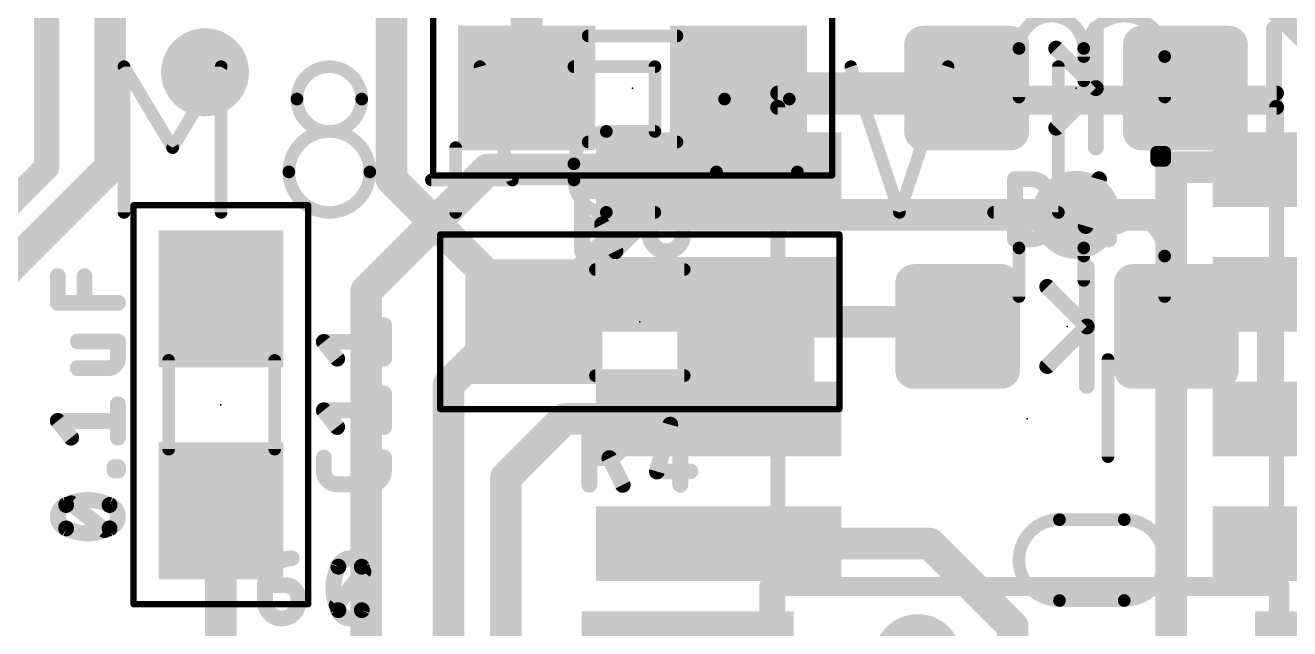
# Model space of a CAD drawing. Extents: x 0 to 1.42, y 0 to 1.2.
# Drawn here: x 0.2682 to 0.6675, y 0.6093 to 0.7998 of the extents above; entities that cross this region are included whole.
import ezdxf

# ---------------------------------------------------------------- set-up
doc = ezdxf.new("R2010")
doc.units = 0
for name, color, linetype in [('1', 12, 'CONTINUOUS'), ('16', 132, 'CONTINUOUS'), ('18', 110, 'CONTINUOUS'), ('21', 253, 'CONTINUOUS'), ('22', 253, 'CONTINUOUS'), ('23', 53, 'CONTINUOUS'), ('24', 53, 'CONTINUOUS'), ('25', 253, 'CONTINUOUS'), ('27', 253, 'CONTINUOUS'), ('28', 253, 'CONTINUOUS'), ('39', 12, 'CONTINUOUS'), ('51', 253, 'CONTINUOUS'), ('52', 253, 'CONTINUOUS')]:
    doc.layers.add(name, color=color, linetype=linetype)

# ---------------------------------------------------------------- blocks, each defined once
blk = doc.blocks.new('RECT')
blk.add_solid([(-0.5, -0.5), (0.5, -0.5), (-0.5, 0.5), (0.5, 0.5)])
blk = doc.blocks.new('RECT160000X160000R30')
at = {"const_width": 0.005906}
blk.add_lwpolyline([(0.016732, -0.01378), (0.016732, 0.01378, 0.414214), (0.01378, 0.016732), (-0.01378, 0.016732, 0.414214), (-0.016732, 0.01378), (-0.016732, -0.01378, 0.414214), (-0.01378, -0.016732), (0.01378, -0.016732, 0.414214)], format="xyb", close=True, dxfattribs=at)
blk.add_solid([(-0.01478, -0.01478), (0.01478, -0.01478), (-0.01478, 0.01478), (0.01478, 0.01478)])
blk = doc.blocks.new('ROUNDV')
at = {"const_width": 0.5}
blk.add_lwpolyline([(0, -0.25, 1), (0, 0.25, 1), (0, -0.25)], format="xyb", dxfattribs=at)

msp = doc.modelspace()

# ---------------------------------------------------------------- linework, layer by layer
at = {"layer": '1', "const_width": 0.01}
for points in [[(0.64, 0.83), (0.69, 0.78)], [(0.383882, 0.814241), (0.383882, 0.751157)], [(0.426535, 0.78), (0.426535, 0.816535)], [(0.493465, 0.78), (0.565472, 0.78)], [(0.383882, 0.751157), (0.428819, 0.70622)], [(0.428819, 0.70622), (0.462598, 0.74)], [(0.462598, 0.74), (0.6, 0.74)], [(0.495748, 0.70622), (0.561142, 0.70622)], [(0.561142, 0.70622), (0.562638, 0.704724)], [(0.330001, 0.583465), (0.33, 0.646535)]]:
    msp.add_lwpolyline(points, dxfattribs=at)
at = {"layer": '1', "const_width": 0.005}
for points in [[(0.424035, 0.78, 1), (0.429035, 0.78)], [(0.493465, 0.7825, 1), (0.493465, 0.7775)], [(0.565472, 0.7775, 1), (0.565472, 0.7825)], [(0.38565, 0.752925, 1), (0.382114, 0.74939)], [(0.381382, 0.751157, 1), (0.386382, 0.751157)], [(0.462598, 0.7425, 1), (0.462598, 0.7375)], [(0.464366, 0.738232, 1), (0.460831, 0.741768)], [(0.6, 0.7375, 1), (0.6, 0.7425)], [(0.495748, 0.70872, 1), (0.495748, 0.70372)], [(0.562909, 0.707988, 1), (0.559374, 0.704453)], [(0.561142, 0.70372, 1), (0.561142, 0.70872)], [(0.427051, 0.707988, 1), (0.430587, 0.704453)], [(0.427051, 0.704453, 1), (0.430587, 0.707988)], [(0.56087, 0.702957, 1), (0.564406, 0.706492)], [(0.3325, 0.646535, 1), (0.3275, 0.646535)]]:
    msp.add_lwpolyline(points, format="xyb", dxfattribs=at)
at = {"layer": '16', "const_width": 0.01}
for points in [[(0.295, 0.865), (0.295, 0.755)], [(0.295, 0.755), (0.25, 0.71)], [(0.37589, 0.71589), (0.414252, 0.754252)], [(0.414252, 0.754252), (0.487189, 0.754252)], [(0.681197, 0.755), (0.63, 0.755)], [(0.63, 0.755), (0.63, 0.74)], [(0.6, 0.74), (0.63, 0.74)], [(0.63, 0.74), (0.63, 0.541118)], [(0.37589, 0.509276), (0.37589, 0.71589)], [(0.40189, 0.686312), (0.430459, 0.714882)], [(0.430459, 0.714882), (0.487189, 0.714882)], [(0.40189, 0.686312), (0.40189, 0.49189)], [(0.42, 0.657), (0.438512, 0.675512)], [(0.438512, 0.675512), (0.487189, 0.675512)], [(0.42, 0.406748), (0.42, 0.657)], [(0.553858, 0.636142), (0.487189, 0.636142)], [(0.58, 0.61), (0.553858, 0.636142)], [(0.58, 0.59), (0.58, 0.61)]]:
    msp.add_lwpolyline(points, dxfattribs=at)
at = {"layer": '16', "const_width": 0.005}
for points in [[(0.296768, 0.753232, 1), (0.293232, 0.756768)], [(0.414252, 0.756752, 1), (0.414252, 0.751752)], [(0.41602, 0.752484, 1), (0.412484, 0.75602)], [(0.487189, 0.751752, 1), (0.487189, 0.756752)], [(0.63, 0.7575, 1), (0.63, 0.7525)], [(0.6325, 0.755, 1), (0.6275, 0.755)], [(0.2925, 0.755, 1), (0.2975, 0.755)], [(0.6, 0.7425, 1), (0.6, 0.7375)], [(0.6325, 0.74, 1), (0.6275, 0.74)], [(0.63, 0.7375, 1), (0.63, 0.7425)], [(0.6275, 0.74, 1), (0.6325, 0.74)], [(0.37839, 0.71589, 1), (0.37339, 0.71589)], [(0.374122, 0.717658, 1), (0.377658, 0.714122)], [(0.430459, 0.717382, 1), (0.430459, 0.712382)], [(0.432227, 0.713114, 1), (0.428692, 0.71665)], [(0.487189, 0.712382, 1), (0.487189, 0.717382)], [(0.40439, 0.686312, 1), (0.39939, 0.686312)], [(0.400122, 0.68808, 1), (0.403658, 0.684544)], [(0.438512, 0.678012, 1), (0.438512, 0.673012)], [(0.44028, 0.673744, 1), (0.436744, 0.67728)], [(0.487189, 0.673012, 1), (0.487189, 0.678012)], [(0.4225, 0.657, 1), (0.4175, 0.657)], [(0.418232, 0.658768, 1), (0.421768, 0.655232)], [(0.487189, 0.638642, 1), (0.487189, 0.633642)], [(0.555626, 0.637909, 1), (0.552091, 0.634374)], [(0.553858, 0.633642, 1), (0.553858, 0.638642)], [(0.5825, 0.61, 1), (0.5775, 0.61)], [(0.578232, 0.608232, 1), (0.581768, 0.611768)]]:
    msp.add_lwpolyline(points, format="xyb", dxfattribs=at)
at = {"layer": '21'}
for points, const_width in [([(0.275, 0.805), (0.275, 0.755)], 0.008), ([(0.6625, 0.79875), (0.6625, 0.76125)], 0.005), ([(0.25, 0.73), (0.275, 0.755)], 0.008), ([(0.659665, 0.723474), (0.659665, 0.685974)], 0.005)]:
    msp.add_lwpolyline(points, dxfattribs=dict(at, const_width=const_width))
for points, const_width in [([(0.66375, 0.79875, 1), (0.66125, 0.79875)], 0.0025), ([(0.276414, 0.753586, 1), (0.273586, 0.756414)], 0.004), ([(0.66125, 0.76125, 1), (0.66375, 0.76125)], 0.0025), ([(0.273, 0.755, 1), (0.277, 0.755)], 0.004), ([(0.660915, 0.723474, 1), (0.658415, 0.723474)], 0.0025), ([(0.658415, 0.685974, 1), (0.660915, 0.685974)], 0.0025)]:
    msp.add_lwpolyline(points, format="xyb", dxfattribs=dict(at, const_width=const_width))
at = {"layer": '22', "const_width": 0.002362}
for points in [[(0.505827, 0.779591, 1), (0.505827, 0.777228)], [(0.663307, 0.777228, 1), (0.663307, 0.779591)]]:
    msp.add_lwpolyline(points, format="xyb", dxfattribs=at)
at = {"layer": '22', "const_width": 0.004724}
msp.add_lwpolyline([(0.663307, 0.778409), (0.505827, 0.778409)], dxfattribs=at)
at = {"layer": '23'}
for p in [(0.46, 0.78), (0.6, 0.78), (0.462283, 0.70622), (0.597165, 0.704724), (0.33, 0.68)]:
    msp.add_point(p, dxfattribs=at)
at = {"layer": '24'}
msp.add_point((0.584567, 0.675512), dxfattribs=at)
at = {"layer": '25'}
for points, const_width in [([(0.602444, 0.79252, 1), (0.582, 0.79252)], 0.004), ([(0.628, 0.789964, 1), (0.602444, 0.789964)], 0.004), ([(0.583, 0.79252, 1), (0.581, 0.79252)], 0.002), ([(0.603445, 0.79252, 1), (0.601445, 0.79252)], 0.002), ([(0.581, 0.79252, 1), (0.583, 0.79252)], 0.002), ([(0.601444, 0.79252, 1), (0.603444, 0.79252)], 0.002), ([(0.601444, 0.789964, 1), (0.603444, 0.789964)], 0.002), ([(0.629, 0.789964, 1), (0.627, 0.789964)], 0.002), ([(0.627, 0.789964, 1), (0.629, 0.789964)], 0.002), ([(0.601445, 0.782298, 1), (0.603445, 0.782298)], 0.002), ([(0.581, 0.777187, 1), (0.583, 0.777187)], 0.002), ([(0.627, 0.777187, 1), (0.629, 0.777187)], 0.002), ([(0.626445, 0.759742, 1), (0.624445, 0.759742)], 0.002), ([(0.625445, 0.760742, 1), (0.625445, 0.758742)], 0.002), ([(0.625445, 0.758187, 1), (0.625445, 0.756187)], 0.002), ([(0.629, 0.759742, 1), (0.627, 0.759742)], 0.002), ([(0.628, 0.758742, 1), (0.628, 0.760742)], 0.002), ([(0.628, 0.756187, 1), (0.628, 0.758187)], 0.002), ([(0.624445, 0.757187, 1), (0.626445, 0.757187)], 0.002), ([(0.627, 0.757187, 1), (0.629, 0.757187)], 0.002), ([(0.581978, 0.751224, 1), (0.579478, 0.751224)], 0.0025), ([(0.580728, 0.752474, 1), (0.580728, 0.749974)], 0.0025), ([(0.591283, 0.745947, 0.414214), (0.586005, 0.751224)], 0.005), ([(0.586005, 0.752474, 1), (0.586005, 0.749974)], 0.0025), ([(0.586005, 0.749974, 1), (0.586005, 0.752474)], 0.0025), ([(0.608472, 0.750881, 1), (0.606068, 0.751568)], 0.0025), ([(0.445298, 0.7475, 1), (0.442798, 0.7475)], 0.0025), ([(0.444048, 0.74875, 1), (0.444048, 0.74625)], 0.0025), ([(0.449325, 0.736944, 1), (0.449325, 0.7475)], 0.005), ([(0.449325, 0.74875, 1), (0.449325, 0.74625)], 0.0025), ([(0.449325, 0.74625, 1), (0.449325, 0.74875)], 0.0025), ([(0.473841, 0.7475, 0.414209), (0.465397, 0.739055)], 0.005), ([(0.473841, 0.74625, 1), (0.473841, 0.74875)], 0.0025), ([(0.592533, 0.745947, 1), (0.590033, 0.745947)], 0.0025), ([(0.590033, 0.745947, 1), (0.592533, 0.745947)], 0.0025), ([(0.611686, 0.740669, 1), (0.609186, 0.740669)], 0.0025), ([(0.444048, 0.738194, 1), (0.444048, 0.735694)], 0.0025), ([(0.449325, 0.738194, 1), (0.449325, 0.735694)], 0.0025), ([(0.451499, 0.737503, 1), (0.449263, 0.736385)], 0.0025), ([(0.449325, 0.735694, 1), (0.449325, 0.738194)], 0.0025), ([(0.465397, 0.740305, 1), (0.465397, 0.737805)], 0.0025), ([(0.466647, 0.739055, 1), (0.464147, 0.739055)], 0.0025), ([(0.464147, 0.739055, 1), (0.466647, 0.739055)], 0.0025), ([(0.475952, 0.734833, 0.414214), (0.47173, 0.739055)], 0.005), ([(0.47173, 0.740305, 1), (0.47173, 0.737805)], 0.0025), ([(0.47173, 0.737805, 1), (0.47173, 0.740305)], 0.0025), ([(0.602444, 0.72952, 1), (0.582, 0.72952)], 0.004), ([(0.586005, 0.732224, 0.41422), (0.591283, 0.737502)], 0.005), ([(0.592533, 0.737502, 1), (0.590033, 0.737502)], 0.0025), ([(0.590033, 0.737502, 1), (0.592533, 0.737502)], 0.0025), ([(0.628, 0.726965, 1), (0.602444, 0.726965)], 0.004), ([(0.603048, 0.737697, 1), (0.603048, 0.735197)], 0.0025), ([(0.613603, 0.735197, 1), (0.613603, 0.737697)], 0.0025), ([(0.465397, 0.733778, 1), (0.475952, 0.733778)], 0.005), ([(0.466647, 0.733778, 1), (0.464147, 0.733778)], 0.0025), ([(0.464147, 0.733778, 1), (0.466647, 0.733778)], 0.0025), ([(0.477202, 0.734833, 1), (0.474702, 0.734833)], 0.0025), ([(0.477202, 0.733778, 1), (0.474702, 0.733778)], 0.0025), ([(0.474702, 0.734833, 1), (0.477202, 0.734833)], 0.0025), ([(0.474702, 0.733778, 1), (0.477202, 0.733778)], 0.0025), ([(0.580728, 0.733474, 1), (0.580728, 0.730974)], 0.0025), ([(0.586005, 0.733474, 1), (0.586005, 0.730974)], 0.0025), ([(0.586005, 0.730974, 1), (0.586005, 0.733474)], 0.0025), ([(0.601846, 0.73679, 1), (0.60425, 0.736103)], 0.0025), ([(0.579478, 0.732224, 1), (0.581978, 0.732224)], 0.0025), ([(0.583, 0.72952, 1), (0.581, 0.72952)], 0.002), ([(0.603445, 0.72952, 1), (0.601445, 0.72952)], 0.002), ([(0.609186, 0.732224, 1), (0.611686, 0.732224)], 0.0025), ([(0.442798, 0.7285, 1), (0.445298, 0.7285)], 0.0025), ([(0.453485, 0.727941, 1), (0.455721, 0.729059)], 0.0025), ([(0.581, 0.72952, 1), (0.583, 0.72952)], 0.002), ([(0.601444, 0.72952, 1), (0.603444, 0.72952)], 0.002), ([(0.601444, 0.726965, 1), (0.603444, 0.726965)], 0.002), ([(0.629, 0.726965, 1), (0.627, 0.726965)], 0.002), ([(0.627, 0.726965, 1), (0.629, 0.726965)], 0.002), ([(0.601445, 0.719298, 1), (0.603445, 0.719298)], 0.002), ([(0.581, 0.714187, 1), (0.583, 0.714187)], 0.002), ([(0.627, 0.714187, 1), (0.629, 0.714187)], 0.002), ([(0.38275, 0.705134, 1), (0.38025, 0.705134)], 0.0025), ([(0.363476, 0.700637, 1), (0.361524, 0.699075)], 0.0025), ([(0.3625, 0.701106, 1), (0.3625, 0.698606)], 0.0025), ([(0.3815, 0.698606, 1), (0.3815, 0.701106)], 0.0025), ([(0.365746, 0.693798, 1), (0.367698, 0.69536)], 0.0025), ([(0.38025, 0.694579, 1), (0.38275, 0.694579)], 0.0025), ([(0.611111, 0.694298, 1), (0.609111, 0.694298)], 0.002), ([(0.38275, 0.683534, 1), (0.38025, 0.683534)], 0.0025), ([(0.3625, 0.679507, 1), (0.3625, 0.677007)], 0.0025), ([(0.363476, 0.679037, 1), (0.361524, 0.677476)], 0.0025), ([(0.3815, 0.677007, 1), (0.3815, 0.679507)], 0.0025), ([(0.365746, 0.672198, 1), (0.367698, 0.67376)], 0.0025), ([(0.447581, 0.67372, 1), (0.445081, 0.67372)], 0.0025), ([(0.446331, 0.67497, 1), (0.446331, 0.67247)], 0.0025), ([(0.451609, 0.663165, 1), (0.451609, 0.67372)], 0.005), ([(0.451609, 0.67497, 1), (0.451609, 0.67247)], 0.0025), ([(0.451609, 0.67247, 1), (0.451609, 0.67497)], 0.0025), ([(0.473104, 0.673377, 1), (0.470701, 0.674064)], 0.0025), ([(0.38025, 0.672979, 1), (0.38275, 0.672979)], 0.0025), ([(0.36375, 0.66331, 1), (0.36125, 0.66331)], 0.0025), ([(0.38275, 0.66331, 1), (0.38025, 0.66331)], 0.0025), ([(0.446331, 0.664415, 1), (0.446331, 0.661915)], 0.0025), ([(0.451609, 0.664415, 1), (0.451609, 0.661915)], 0.0025), ([(0.453783, 0.663724, 1), (0.451546, 0.662606)], 0.0025), ([(0.451609, 0.661915, 1), (0.451609, 0.664415)], 0.0025), ([(0.476319, 0.663165, 1), (0.473819, 0.663165)], 0.0025), ([(0.609111, 0.663631, 1), (0.611111, 0.663631)], 0.002), ([(0.3625, 0.659088, 0.414196), (0.366722, 0.654866)], 0.005), ([(0.36375, 0.659088, 1), (0.36125, 0.659088)], 0.0025), ([(0.36125, 0.659088, 1), (0.36375, 0.659088)], 0.0025), ([(0.377278, 0.654866, 0.414214), (0.3815, 0.659088)], 0.005), ([(0.38275, 0.659088, 1), (0.38025, 0.659088)], 0.0025), ([(0.38025, 0.659088, 1), (0.38275, 0.659088)], 0.0025), ([(0.46768, 0.660193, 1), (0.46768, 0.657693)], 0.0025), ([(0.466478, 0.659286, 1), (0.468882, 0.658599)], 0.0025), ([(0.478236, 0.657693, 1), (0.478236, 0.660193)], 0.0025), ([(0.366722, 0.656116, 1), (0.366722, 0.653616)], 0.0025), ([(0.366722, 0.653616, 1), (0.366722, 0.656116)], 0.0025), ([(0.377278, 0.656116, 1), (0.377278, 0.653616)], 0.0025), ([(0.377278, 0.653616, 1), (0.377278, 0.656116)], 0.0025), ([(0.445081, 0.65472, 1), (0.447581, 0.65472)], 0.0025), ([(0.455769, 0.654161, 1), (0.458005, 0.655279)], 0.0025), ([(0.473819, 0.65472, 1), (0.476319, 0.65472)], 0.0025), ([(0.594778, 0.643742, 1), (0.594778, 0.618187)], 0.004), ([(0.594778, 0.644742, 1), (0.594778, 0.642742)], 0.002), ([(0.594778, 0.642742, 1), (0.594778, 0.644742)], 0.002), ([(0.615222, 0.618187, 1), (0.615222, 0.643742)], 0.004), ([(0.615222, 0.644742, 1), (0.615222, 0.642742)], 0.002), ([(0.615222, 0.642742, 1), (0.615222, 0.644742)], 0.002), ([(0.594778, 0.619187, 1), (0.594778, 0.617187)], 0.002), ([(0.594778, 0.617187, 1), (0.594778, 0.619187)], 0.002), ([(0.615222, 0.619187, 1), (0.615222, 0.617187)], 0.002), ([(0.615222, 0.617187, 1), (0.615222, 0.619187)], 0.002)]:
    msp.add_lwpolyline(points, format="xyb", dxfattribs=dict(at, const_width=const_width))
for points, const_width in [([(0.582, 0.777187), (0.582, 0.79252)], 0.004), ([(0.602445, 0.79252), (0.602445, 0.782298)], 0.004), ([(0.628, 0.777187), (0.628, 0.789964)], 0.004), ([(0.625445, 0.757187), (0.625445, 0.759742)], 0.004), ([(0.625445, 0.759742), (0.628, 0.759742)], 0.004), ([(0.628, 0.757187), (0.625445, 0.757187)], 0.004), ([(0.628, 0.759742), (0.628, 0.757187)], 0.004), ([(0.580728, 0.732224), (0.580728, 0.751224)], 0.005), ([(0.580728, 0.751224), (0.586005, 0.751224)], 0.005), ([(0.60727, 0.751224), (0.603048, 0.736447)], 0.005), ([(0.444048, 0.7285), (0.444048, 0.7475)], 0.005), ([(0.444048, 0.7475), (0.449325, 0.7475)], 0.005), ([(0.591283, 0.745947), (0.591283, 0.737502)], 0.005), ([(0.610436, 0.740669), (0.610436, 0.732224)], 0.005), ([(0.449325, 0.736944), (0.444048, 0.736944)], 0.005), ([(0.454603, 0.7285), (0.450381, 0.736944)], 0.005), ([(0.465397, 0.739055), (0.47173, 0.739055)], 0.005), ([(0.465397, 0.733778), (0.465397, 0.739055)], 0.005), ([(0.603048, 0.736447), (0.613603, 0.736447)], 0.005), ([(0.475952, 0.734833), (0.475952, 0.733778)], 0.005), ([(0.586005, 0.732224), (0.580728, 0.732224)], 0.005), ([(0.582, 0.714187), (0.582, 0.72952)], 0.004), ([(0.602445, 0.72952), (0.602445, 0.719298)], 0.004), ([(0.628, 0.714187), (0.628, 0.726965)], 0.004), ([(0.3815, 0.694579), (0.3815, 0.705134)], 0.005), ([(0.366722, 0.694579), (0.3625, 0.699856)], 0.005), ([(0.3625, 0.699856), (0.3815, 0.699856)], 0.005), ([(0.610111, 0.663631), (0.610111, 0.694298)], 0.004), ([(0.3815, 0.672979), (0.3815, 0.683534)], 0.005), ([(0.366722, 0.672979), (0.3625, 0.678257)], 0.005), ([(0.3625, 0.678257), (0.3815, 0.678257)], 0.005), ([(0.446331, 0.65472), (0.446331, 0.67372)], 0.005), ([(0.446331, 0.67372), (0.451609, 0.67372)], 0.005), ([(0.471902, 0.67372), (0.46768, 0.658943)], 0.005), ([(0.3625, 0.659088), (0.3625, 0.66331)], 0.005), ([(0.3815, 0.66331), (0.3815, 0.659088)], 0.005), ([(0.451609, 0.663165), (0.446331, 0.663165)], 0.005), ([(0.456887, 0.65472), (0.452664, 0.663165)], 0.005), ([(0.475069, 0.663165), (0.475069, 0.65472)], 0.005), ([(0.46768, 0.658943), (0.478236, 0.658943)], 0.005), ([(0.377278, 0.654866), (0.366722, 0.654866)], 0.005), ([(0.594778, 0.643742), (0.615222, 0.643742)], 0.004), ([(0.615222, 0.618187), (0.594778, 0.618187)], 0.004)]:
    msp.add_lwpolyline(points, dxfattribs=dict(at, const_width=const_width))
at = {"layer": '27', "const_width": 0.005}
for points in [[(0.2785, 0.712176), (0.2785, 0.72062)], [(0.286945, 0.712176), (0.286945, 0.72062)], [(0.2975, 0.712176), (0.2785, 0.712176)], [(0.2975, 0.699999), (0.284833, 0.699999)], [(0.2975, 0.694721), (0.2975, 0.699999)], [(0.284833, 0.691555), (0.294333, 0.691555)], [(0.2975, 0.669619), (0.2975, 0.680175)], [(0.282722, 0.669619), (0.2785, 0.674897)], [(0.2785, 0.674897), (0.2975, 0.674897)], [(0.296445, 0.65925), (0.296445, 0.660305)], [(0.296445, 0.660305), (0.2975, 0.660305)], [(0.2975, 0.660305), (0.2975, 0.65925)], [(0.2975, 0.65925), (0.296445, 0.65925)], [(0.293278, 0.640435), (0.282722, 0.64888)], [(0.366578, 0.616722), (0.375022, 0.627278)], [(0.343922, 0.623055), (0.350256, 0.623055)], [(0.343922, 0.617778), (0.343922, 0.623055)], [(0.354478, 0.618833), (0.354478, 0.617778)]]:
    msp.add_lwpolyline(points, dxfattribs=at)
at = {"layer": '27'}
for points, const_width in [([(0.27975, 0.72062, 1), (0.27725, 0.72062)], 0.0025), ([(0.288195, 0.72062, 1), (0.285695, 0.72062)], 0.0025), ([(0.2785, 0.713426, 1), (0.2785, 0.710926)], 0.0025), ([(0.2975, 0.710926, 1), (0.2975, 0.713426)], 0.0025), ([(0.27725, 0.712176, 1), (0.27975, 0.712176)], 0.0025), ([(0.285695, 0.712176, 1), (0.288195, 0.712176)], 0.0025), ([(0.284833, 0.701249, 1), (0.284833, 0.698749)], 0.0025), ([(0.29875, 0.699999, 1), (0.29625, 0.699999)], 0.0025), ([(0.2975, 0.698749, 1), (0.2975, 0.701249)], 0.0025), ([(0.294333, 0.691555, 0.414214), (0.2975, 0.694721)], 0.005), ([(0.29875, 0.694721, 1), (0.29625, 0.694721)], 0.0025), ([(0.29625, 0.694721, 1), (0.29875, 0.694721)], 0.0025), ([(0.284833, 0.692805, 1), (0.284833, 0.690305)], 0.0025), ([(0.294333, 0.692805, 1), (0.294333, 0.690305)], 0.0025), ([(0.294333, 0.690305, 1), (0.294333, 0.692805)], 0.0025), ([(0.29875, 0.680175, 1), (0.29625, 0.680175)], 0.0025), ([(0.279476, 0.675678, 1), (0.277524, 0.674116)], 0.0025), ([(0.2785, 0.676147, 1), (0.2785, 0.673647)], 0.0025), ([(0.2975, 0.673647, 1), (0.2975, 0.676147)], 0.0025), ([(0.281746, 0.668838, 1), (0.283698, 0.6704)], 0.0025), ([(0.29625, 0.669619, 1), (0.29875, 0.669619)], 0.0025), ([(0.297695, 0.660305, 1), (0.295195, 0.660305)], 0.0025), ([(0.296445, 0.661555, 1), (0.296445, 0.659055)], 0.0025), ([(0.29875, 0.660305, 1), (0.29625, 0.660305)], 0.0025), ([(0.2975, 0.659055, 1), (0.2975, 0.661555)], 0.0025), ([(0.296445, 0.6605, 1), (0.296445, 0.658)], 0.0025), ([(0.295195, 0.65925, 1), (0.297695, 0.65925)], 0.0025), ([(0.29625, 0.65925, 1), (0.29875, 0.65925)], 0.0025), ([(0.2975, 0.658, 1), (0.2975, 0.6605)], 0.0025), ([(0.281139, 0.648352, 0.32047), (0.2785, 0.644657)], 0.005), ([(0.288, 0.649935, 0.113883), (0.281139, 0.648352)], 0.005), ([(0.281544, 0.647169, 1), (0.280734, 0.649534)], 0.0025), ([(0.283503, 0.649856, 1), (0.281941, 0.647904)], 0.0025), ([(0.294861, 0.648352, 0.113883), (0.288, 0.649935)], 0.005), ([(0.288, 0.651185, 1), (0.288, 0.648685)], 0.0025), ([(0.288, 0.648685, 1), (0.288, 0.651185)], 0.0025), ([(0.2975, 0.644657, 0.320454), (0.294861, 0.648352)], 0.005), ([(0.295267, 0.649534, 1), (0.294456, 0.647169)], 0.0025), ([(0.2785, 0.644657, 0.320476), (0.281139, 0.640963)], 0.005), ([(0.27975, 0.644657, 1), (0.27725, 0.644657)], 0.0025), ([(0.280591, 0.649475, 1), (0.281687, 0.647228)], 0.0025), ([(0.294861, 0.640963, 0.320459), (0.2975, 0.644657)], 0.005), ([(0.294313, 0.647228, 1), (0.295409, 0.649475)], 0.0025), ([(0.29875, 0.644657, 1), (0.29625, 0.644657)], 0.0025), ([(0.27725, 0.644657, 1), (0.27975, 0.644657)], 0.0025), ([(0.281139, 0.640963, 0.113884), (0.288, 0.63938)], 0.005), ([(0.281687, 0.642087, 1), (0.280591, 0.639839)], 0.0025), ([(0.280734, 0.639781, 1), (0.281544, 0.642145)], 0.0025), ([(0.288, 0.63938, 0.113884), (0.294861, 0.640963)], 0.005), ([(0.294456, 0.642145, 1), (0.295267, 0.639781)], 0.0025), ([(0.295409, 0.639839, 1), (0.294313, 0.642087)], 0.0025), ([(0.29625, 0.644657, 1), (0.29875, 0.644657)], 0.0025), ([(0.288, 0.64063, 1), (0.288, 0.63813)], 0.0025), ([(0.288, 0.63813, 1), (0.288, 0.64063)], 0.0025), ([(0.292497, 0.639459, 1), (0.294059, 0.641411)], 0.0025), ([(0.352367, 0.6315, 0.414209), (0.343922, 0.623055)], 0.005), ([(0.352367, 0.63025, 1), (0.352367, 0.63275)], 0.0025), ([(0.367105, 0.628861, 0.113888), (0.365522, 0.622)], 0.005), ([(0.3708, 0.6315, 0.320468), (0.367105, 0.628861)], 0.005), ([(0.368229, 0.628313, 1), (0.365982, 0.629409)], 0.0025), ([(0.374494, 0.628861, 0.320462), (0.3708, 0.6315)], 0.005), ([(0.3708, 0.63275, 1), (0.3708, 0.63025)], 0.0025), ([(0.3708, 0.63025, 1), (0.3708, 0.63275)], 0.0025), ([(0.376078, 0.622, 0.113887), (0.374494, 0.628861)], 0.005), ([(0.375618, 0.629409, 1), (0.373371, 0.628313)], 0.0025), ([(0.365923, 0.629266, 1), (0.368288, 0.628456)], 0.0025), ([(0.373312, 0.628456, 1), (0.375677, 0.629267)], 0.0025), ([(0.375998, 0.626497, 1), (0.374046, 0.628059)], 0.0025), ([(0.343922, 0.624305, 1), (0.343922, 0.621805)], 0.0025), ([(0.345172, 0.623055, 1), (0.342672, 0.623055)], 0.0025), ([(0.342672, 0.623055, 1), (0.345172, 0.623055)], 0.0025), ([(0.354478, 0.618833, 0.414214), (0.350256, 0.623055)], 0.005), ([(0.350256, 0.624305, 1), (0.350256, 0.621805)], 0.0025), ([(0.350256, 0.621805, 1), (0.350256, 0.624305)], 0.0025), ([(0.365522, 0.622, 0.113884), (0.367105, 0.615139)], 0.005), ([(0.366772, 0.622, 1), (0.364272, 0.622)], 0.0025), ([(0.364272, 0.622, 1), (0.366772, 0.622)], 0.0025), ([(0.374494, 0.615139, 0.113883), (0.376078, 0.622)], 0.005), ([(0.377328, 0.622, 1), (0.374828, 0.622)], 0.0025), ([(0.374828, 0.622, 1), (0.377328, 0.622)], 0.0025), ([(0.343922, 0.617778, 1), (0.354478, 0.617778)], 0.005), ([(0.345172, 0.617778, 1), (0.342672, 0.617778)], 0.0025), ([(0.342672, 0.617778, 1), (0.345172, 0.617778)], 0.0025), ([(0.355728, 0.618833, 1), (0.353228, 0.618833)], 0.0025), ([(0.355728, 0.617778, 1), (0.353228, 0.617778)], 0.0025), ([(0.353228, 0.618833, 1), (0.355728, 0.618833)], 0.0025), ([(0.353228, 0.617778, 1), (0.355728, 0.617778)], 0.0025), ([(0.365602, 0.617503, 1), (0.367554, 0.615941)], 0.0025), ([(0.367105, 0.615139, 0.320459), (0.3708, 0.6125)], 0.005), ([(0.368288, 0.615544, 1), (0.365923, 0.614733)], 0.0025), ([(0.365982, 0.614591, 1), (0.368229, 0.615687)], 0.0025), ([(0.3708, 0.6125, 0.320454), (0.374494, 0.615139)], 0.005), ([(0.3708, 0.61375, 1), (0.3708, 0.61125)], 0.0025), ([(0.3708, 0.61125, 1), (0.3708, 0.61375)], 0.0025), ([(0.373371, 0.615687, 1), (0.375618, 0.614591)], 0.0025), ([(0.375677, 0.614733, 1), (0.373312, 0.615544)], 0.0025)]:
    msp.add_lwpolyline(points, format="xyb", dxfattribs=dict(at, const_width=const_width))
at = {"layer": '28', "const_width": 0.004}
for points in [[(0.314752, 0.7612), (0.299418, 0.786756)], [(0.299418, 0.786756), (0.299418, 0.740756)], [(0.330085, 0.786756), (0.314752, 0.7612)], [(0.330085, 0.740756), (0.330085, 0.786756)], [(0.411807, 0.786756), (0.422029, 0.750978)], [(0.467029, 0.786756), (0.441474, 0.786756)], [(0.467029, 0.766311), (0.467029, 0.786756)], [(0.544251, 0.740756), (0.528918, 0.786756)], [(0.559584, 0.786756), (0.544251, 0.740756)], [(0.59444, 0.786756), (0.59444, 0.740756)], [(0.451696, 0.766311), (0.467029, 0.766311)], [(0.40414, 0.7612), (0.40414, 0.740756)], [(0.441474, 0.750978), (0.441474, 0.756089)], [(0.422029, 0.750978), (0.396474, 0.750978)], [(0.467029, 0.740756), (0.451696, 0.740756)], [(0.59444, 0.740756), (0.573996, 0.740756)]]:
    msp.add_lwpolyline(points, dxfattribs=at)
at = {"layer": '28'}
for points, const_width in [([(0.300276, 0.78727, 1), (0.298561, 0.786241)], 0.002), ([(0.300418, 0.786756, 1), (0.298418, 0.786756)], 0.002), ([(0.331085, 0.786756, 1), (0.329085, 0.786756)], 0.002), ([(0.330942, 0.786241, 1), (0.329227, 0.78727)], 0.002), ([(0.374474, 0.776534, 1), (0.354029, 0.776534)], 0.004), ([(0.412768, 0.787031, 1), (0.410845, 0.786481)], 0.002), ([(0.441474, 0.787756, 1), (0.441474, 0.785756)], 0.002), ([(0.468029, 0.786756, 1), (0.466029, 0.786756)], 0.002), ([(0.467029, 0.785756, 1), (0.467029, 0.787756)], 0.002), ([(0.509473, 0.776534, 1), (0.489029, 0.776534)], 0.004), ([(0.529866, 0.787072, 1), (0.527969, 0.78644)], 0.002), ([(0.560533, 0.78644, 1), (0.558636, 0.787072)], 0.002), ([(0.59544, 0.786756, 1), (0.59344, 0.786756)], 0.002), ([(0.354029, 0.776534, 1), (0.374474, 0.776534)], 0.004), ([(0.355029, 0.776534, 1), (0.353029, 0.776534)], 0.002), ([(0.375474, 0.776534, 1), (0.373474, 0.776534)], 0.002), ([(0.489029, 0.776534, 1), (0.509473, 0.776534)], 0.004), ([(0.490029, 0.776534, 1), (0.488029, 0.776534)], 0.002), ([(0.510473, 0.776534, 1), (0.508473, 0.776534)], 0.002), ([(0.353029, 0.776534, 1), (0.355029, 0.776534)], 0.002), ([(0.373474, 0.776534, 1), (0.375474, 0.776534)], 0.002), ([(0.488029, 0.776534, 1), (0.490029, 0.776534)], 0.002), ([(0.508473, 0.776534, 1), (0.510473, 0.776534)], 0.002), ([(0.377029, 0.753534, 1), (0.351474, 0.753534)], 0.004), ([(0.451696, 0.766311, 0.414214), (0.441474, 0.756089)], 0.004), ([(0.451696, 0.767311, 1), (0.451696, 0.765311)], 0.002), ([(0.451696, 0.765311, 1), (0.451696, 0.767311)], 0.002), ([(0.466029, 0.766311, 1), (0.468029, 0.766311)], 0.002), ([(0.467029, 0.765311, 1), (0.467029, 0.767311)], 0.002), ([(0.512029, 0.753534, 1), (0.486473, 0.753534)], 0.004), ([(0.313894, 0.761715, 1), (0.315609, 0.760686)], 0.002), ([(0.313894, 0.760686, 1), (0.315609, 0.761715)], 0.002), ([(0.40514, 0.7612, 1), (0.40314, 0.7612)], 0.002), ([(0.351474, 0.753534, 1), (0.377029, 0.753534)], 0.004), ([(0.352474, 0.753534, 1), (0.350474, 0.753534)], 0.002), ([(0.378029, 0.753534, 1), (0.376029, 0.753534)], 0.002), ([(0.442474, 0.756089, 1), (0.440474, 0.756089)], 0.002), ([(0.440474, 0.756089, 1), (0.442474, 0.756089)], 0.002), ([(0.486473, 0.753534, 1), (0.512029, 0.753534)], 0.004), ([(0.487473, 0.753534, 1), (0.485473, 0.753534)], 0.002), ([(0.513029, 0.753534, 1), (0.511029, 0.753534)], 0.002), ([(0.350474, 0.753534, 1), (0.352474, 0.753534)], 0.002), ([(0.376029, 0.753534, 1), (0.378029, 0.753534)], 0.002), ([(0.396474, 0.751978, 1), (0.396474, 0.749978)], 0.002), ([(0.421068, 0.750703, 1), (0.422991, 0.751253)], 0.002), ([(0.422029, 0.749978, 1), (0.422029, 0.751978)], 0.002), ([(0.441474, 0.750978, 0.414214), (0.451696, 0.740756)], 0.004), ([(0.442474, 0.750978, 1), (0.440474, 0.750978)], 0.002), ([(0.440474, 0.750978, 1), (0.442474, 0.750978)], 0.002), ([(0.485473, 0.753534, 1), (0.487473, 0.753534)], 0.002), ([(0.511029, 0.753534, 1), (0.513029, 0.753534)], 0.002), ([(0.451696, 0.741756, 1), (0.451696, 0.739756)], 0.002), ([(0.451696, 0.739756, 1), (0.451696, 0.741756)], 0.002), ([(0.467029, 0.739756, 1), (0.467029, 0.741756)], 0.002), ([(0.573996, 0.741756, 1), (0.573996, 0.739756)], 0.002), ([(0.59444, 0.739756, 1), (0.59444, 0.741756)], 0.002), ([(0.298418, 0.740756, 1), (0.300418, 0.740756)], 0.002), ([(0.329085, 0.740756, 1), (0.331085, 0.740756)], 0.002), ([(0.40314, 0.740756, 1), (0.40514, 0.740756)], 0.002), ([(0.543302, 0.741072, 1), (0.5452, 0.74044)], 0.002), ([(0.543302, 0.74044, 1), (0.5452, 0.741072)], 0.002), ([(0.59344, 0.740756, 1), (0.59544, 0.740756)], 0.002)]:
    msp.add_lwpolyline(points, format="xyb", dxfattribs=dict(at, const_width=const_width))
at = {"layer": '39', "const_width": 0.002}
for points in [[(0.397008, 0.752441), (0.397008, 0.807559)], [(0.522992, 0.807559), (0.522992, 0.752441)], [(0.522992, 0.752441), (0.397008, 0.752441)], [(0.302441, 0.617008), (0.302441, 0.742992)], [(0.302441, 0.742992), (0.357559, 0.742992)], [(0.357559, 0.742992), (0.357559, 0.617008)], [(0.399291, 0.678661), (0.399291, 0.73378)], [(0.399291, 0.73378), (0.525276, 0.73378)], [(0.525276, 0.73378), (0.525276, 0.678661)], [(0.525276, 0.678661), (0.399291, 0.678661)], [(0.357559, 0.617008), (0.302441, 0.617008)]]:
    msp.add_lwpolyline(points, dxfattribs=at)
at = {"layer": '39', "const_width": 0.001}
for points in [[(0.397008, 0.752941, 1), (0.397008, 0.751941)], [(0.396508, 0.752441, 1), (0.397508, 0.752441)], [(0.522492, 0.752441, 1), (0.523492, 0.752441)], [(0.522992, 0.751941, 1), (0.522992, 0.752941)], [(0.302941, 0.742992, 1), (0.301941, 0.742992)], [(0.302441, 0.743492, 1), (0.302441, 0.742492)], [(0.358059, 0.742992, 1), (0.357059, 0.742992)], [(0.357559, 0.742492, 1), (0.357559, 0.743492)], [(0.399791, 0.73378, 1), (0.398791, 0.73378)], [(0.399291, 0.73428, 1), (0.399291, 0.73328)], [(0.525776, 0.73378, 1), (0.524776, 0.73378)], [(0.525276, 0.73328, 1), (0.525276, 0.73428)], [(0.399291, 0.679161, 1), (0.399291, 0.678161)], [(0.398791, 0.678661, 1), (0.399791, 0.678661)], [(0.524776, 0.678661, 1), (0.525776, 0.678661)], [(0.525276, 0.678161, 1), (0.525276, 0.679161)], [(0.302441, 0.617508, 1), (0.302441, 0.616508)], [(0.301941, 0.617008, 1), (0.302941, 0.617008)], [(0.357059, 0.617008, 1), (0.358059, 0.617008)], [(0.357559, 0.616508, 1), (0.357559, 0.617508)]]:
    msp.add_lwpolyline(points, format="xyb", dxfattribs=at)
at = {"layer": '51'}
for points, const_width in [([(0.474016, 0.796496), (0.445984, 0.796496)], 0.004), ([(0.60625, 0.79875), (0.60625, 0.78)], 0.005), ([(0.60625, 0.78), (0.59375, 0.7925)], 0.005), ([(0.60625, 0.78), (0.59375, 0.7675)], 0.005), ([(0.60625, 0.78), (0.60625, 0.76125)], 0.005), ([(0.474016, 0.762992), (0.445984, 0.762992)], 0.004), ([(0.476299, 0.722717), (0.448268, 0.722717)], 0.004), ([(0.603415, 0.723474), (0.603415, 0.704724)], 0.005), ([(0.603415, 0.704724), (0.590915, 0.717224)], 0.005), ([(0.603415, 0.704724), (0.590915, 0.692224)], 0.005), ([(0.603415, 0.704724), (0.603415, 0.685974)], 0.005), ([(0.313504, 0.694016), (0.313504, 0.665984)], 0.004), ([(0.347008, 0.694016), (0.347008, 0.665984)], 0.004), ([(0.476299, 0.689213), (0.448268, 0.689213)], 0.004), ([(0.664409, 0.622638), (0.502992, 0.622638)], 0.006), ([(0.502992, 0.622638), (0.502992, 0.427362)], 0.006), ([(0.664409, 0.427362), (0.664409, 0.622638)], 0.006)]:
    msp.add_lwpolyline(points, dxfattribs=dict(at, const_width=const_width))
for points, const_width in [([(0.445984, 0.797496, 1), (0.445984, 0.795496)], 0.002), ([(0.474016, 0.795496, 1), (0.474016, 0.797496)], 0.002), ([(0.6075, 0.79875, 1), (0.605, 0.79875)], 0.0025), ([(0.594634, 0.793384, 1), (0.592866, 0.791616)], 0.0025), ([(0.6075, 0.78, 1), (0.605, 0.78)], 0.0025), ([(0.607134, 0.779116, 1), (0.605366, 0.780884)], 0.0025), ([(0.605, 0.78, 1), (0.6075, 0.78)], 0.0025), ([(0.605366, 0.779116, 1), (0.607134, 0.780884)], 0.0025), ([(0.592866, 0.768384, 1), (0.594634, 0.766616)], 0.0025), ([(0.445984, 0.763992, 1), (0.445984, 0.761992)], 0.002), ([(0.474016, 0.761992, 1), (0.474016, 0.763992)], 0.002), ([(0.605, 0.76125, 1), (0.6075, 0.76125)], 0.0025), ([(0.448268, 0.723717, 1), (0.448268, 0.721717)], 0.002), ([(0.476299, 0.721717, 1), (0.476299, 0.723717)], 0.002), ([(0.604665, 0.723474, 1), (0.602165, 0.723474)], 0.0025), ([(0.591799, 0.718108, 1), (0.590031, 0.716341)], 0.0025), ([(0.604665, 0.704724, 1), (0.602165, 0.704724)], 0.0025), ([(0.604299, 0.703841, 1), (0.602531, 0.705608)], 0.0025), ([(0.602531, 0.703841, 1), (0.604299, 0.705608)], 0.0025), ([(0.602165, 0.704724, 1), (0.604665, 0.704724)], 0.0025), ([(0.314504, 0.694016, 1), (0.312504, 0.694016)], 0.002), ([(0.348008, 0.694016, 1), (0.346008, 0.694016)], 0.002), ([(0.448268, 0.690213, 1), (0.448268, 0.688213)], 0.002), ([(0.476299, 0.688213, 1), (0.476299, 0.690213)], 0.002), ([(0.590031, 0.693108, 1), (0.591799, 0.691341)], 0.0025), ([(0.602165, 0.685974, 1), (0.604665, 0.685974)], 0.0025), ([(0.312504, 0.665984, 1), (0.314504, 0.665984)], 0.002), ([(0.346008, 0.665984, 1), (0.348008, 0.665984)], 0.002), ([(0.502992, 0.624138, 1), (0.502992, 0.621138)], 0.003), ([(0.504492, 0.622638, 1), (0.501492, 0.622638)], 0.003), ([(0.665909, 0.622638, 1), (0.662909, 0.622638)], 0.003), ([(0.664409, 0.621138, 1), (0.664409, 0.624138)], 0.003)]:
    msp.add_lwpolyline(points, format="xyb", dxfattribs=dict(at, const_width=const_width))
at = {"layer": '52', "const_width": 0.004724}
for points in [[(0.663307, 0.773937), (0.505827, 0.773937)], [(0.505827, 0.773937), (0.505827, 0.577087)], [(0.663307, 0.577087), (0.663307, 0.773937)]]:
    msp.add_lwpolyline(points, dxfattribs=at)
at = {"layer": '52', "const_width": 0.002362}
for points in [[(0.505827, 0.775118, 1), (0.505827, 0.772756)], [(0.507008, 0.773937, 1), (0.504646, 0.773937)], [(0.664488, 0.773937, 1), (0.662126, 0.773937)], [(0.663307, 0.772756, 1), (0.663307, 0.775118)]]:
    msp.add_lwpolyline(points, format="xyb", dxfattribs=at)

# ---------------------------------------------------------------- block references
at = {"layer": '1'}
for p, xscale, yscale, rotation in [((0.426535, 0.78), 0.043307, 0.03937, 180), ((0.493465, 0.78), 0.043307, 0.03937, 180), ((0.33, 0.713465), 0.043307, 0.03937, 270), ((0.428819, 0.70622), 0.043307, 0.03937, 180), ((0.495748, 0.70622), 0.043307, 0.03937, 180), ((0.33, 0.646535), 0.043307, 0.03937, 270), ((0.477402, 0.6), 0.066929, 0.029528, 180), ((0.69, 0.6), 0.066929, 0.029528, 180)]:
    msp.add_blockref('RECT', p, dxfattribs=dict(at, xscale=xscale, yscale=yscale, rotation=rotation))
at = {"layer": '1', "rotation": 270}
for p in [(0.565472, 0.78), (0.634528, 0.78), (0.562638, 0.704724), (0.631693, 0.704724)]:
    msp.add_blockref('RECT160000X160000R30', p, dxfattribs=at)
at = {"layer": '16', "xscale": 0.0775, "yscale": 0.023587, "rotation": 180}
for p in [(0.487189, 0.754252), (0.681945, 0.754252), (0.487189, 0.714882), (0.681945, 0.714882), (0.487189, 0.675512), (0.681945, 0.675512), (0.487189, 0.636142), (0.681945, 0.636142)]:
    msp.add_blockref('RECT', p, dxfattribs=at)
at = {"layer": '18', "xscale": 0.02778, "yscale": 0.02778}
for p in [(0.325, 0.785), (0.325, 0.785), (0.6, 0.74), (0.6, 0.74), (0.55, 0.6), (0.55, 0.6)]:
    msp.add_blockref('ROUNDV', p, dxfattribs=at)
at = {"layer": '51', "xscale": 0.019689, "yscale": 0.037402}
for p, rotation in [((0.437156, 0.779799), 180), ((0.483156, 0.779799), 180), ((0.439439, 0.70602), 180), ((0.485439, 0.70602), 180), ((0.330201, 0.703156), 270), ((0.330201, 0.657156), 270)]:
    msp.add_blockref('RECT', p, dxfattribs=dict(at, rotation=rotation))

doc.saveas('drawing.dxf')
